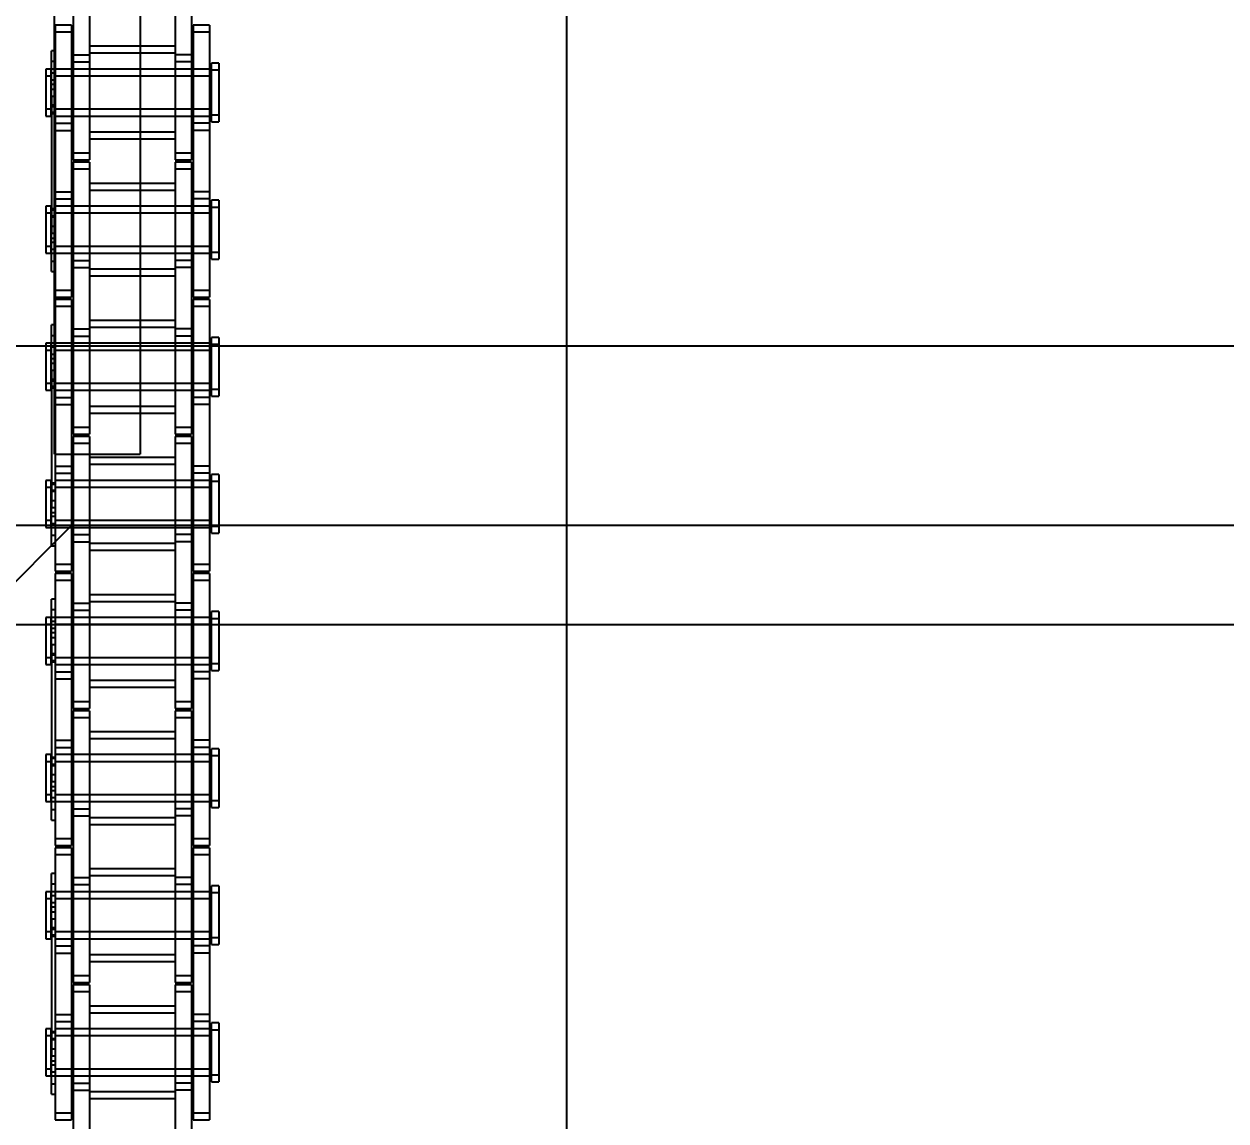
# Model space of a CAD drawing. Header units: metres. Extents: x 0 to 63075, y 0 to 44550.
# Drawn here: x 13793.7 to 13905, y 28884 to 28985.6 of the extents above; entities that cross this region are included whole.
import ezdxf

# ---------------------------------------------------------------- set-up
doc = ezdxf.new("R2010")
doc.units = ezdxf.units.M
doc.header["$LTSCALE"] = 75
doc.linetypes.add('HIDDEN2', pattern=[4.7625, 3.175, -1.5875])
for name, color, linetype in [('18_COTAS', 7, 'Continuous'), ('SDM', 7, 'Continuous'), ('SL1', 8, 'Continuous'), ('SL4', 4, 'Continuous'), ('ST1', 7, 'HIDDEN2')]:
    doc.layers.add(name, color=color, linetype=linetype)
doc.styles.add('ROMANS', font='ROMANS.SHX')
doc.dimstyles.new('75___1-75', dxfattribs={"dimscale": 75, "dimtxt": 2.5, "dimasz": 2, "dimexe": 1.5, "dimexo": 1, "dimgap": 0.5, "dimtad": 1, "dimdec": 0, "dimzin": 12, "dimtxsty": 'ROMANS', "dimcen": 0, "dimclrd": 256, "dimclre": 256, "dimclrt": 3, "dimazin": 3, "dimtfac": 1, "dimtdec": 0, "dimtmove": 0, "dimatfit": 0, "dimfxl": 1, "dimlwd": -1, "dimlwe": -1, "dimarcsym": 0})

# ---------------------------------------------------------------- blocks, each defined once
blk = doc.blocks.new('A$C1d93b9d1')
at = {"layer": 'SL1'}
h = blk.add_hatch(dxfattribs=at)
h.set_pattern_fill('_USER', color=256, scale=162.5, angle=45, style=0, pattern_type=0)
h.set_pattern_definition([(45, (-16661.6, -20824.6), (-114.90485, 114.90485), [])])
h.paths.add_polyline_path([(4898.08, 4636.32), (5948.73, 4636.32), (5901.61, 4542.06), (5682.61, 4461.67), (5480.24, 4248.21), (5366.58, 4226.04), (5244.6, 4278.71), (5081.05, 4469.99), (4934.12, 4553.15)])
for p, q in [((11331.73, 4652.9), (3871.73, 4652.9)), ((11331.73, 4652.9), (3871.73, 4652.9)), ((11331.73, 4627.1), (3871.73, 4627.1)), ((11331.73, 4627.1), (3871.73, 4627.1))]:
    blk.add_line(p, q, dxfattribs=at)
blk.add_lwpolyline([(4898.08, 4636.32), (5948.73, 4636.32), (5901.61, 4542.06), (5682.61, 4461.67), (5480.24, 4248.21), (5366.58, 4226.04), (5244.6, 4278.71), (5081.05, 4469.99), (4934.12, 4553.15)], close=True, dxfattribs=at)
blk = doc.blocks.new('*D27')
at = {"layer": '18_COTAS', "transparency": 16777216}
for p, q in [((12131.24, 27878.33), (12131.24, 30705.37)), ((13913.74, 30509.57), (13913.74, 30705.37)), ((11981.24, 30592.87), (11122.31, 30592.87)), ((13913.74, 30592.87), (12131.24, 30592.87)), ((14063.74, 30592.87), (14213.74, 30592.87))]:
    blk.add_line(p, q, dxfattribs=at)
for points in [[(11981.24, 30617.87), (11981.24, 30567.87), (12131.24, 30592.87)], [(14063.74, 30617.87), (14063.74, 30567.87), (13913.74, 30592.87)]]:
    blk.add_solid(points, dxfattribs=at)
at = {"layer": 'Defpoints', "color": 0, "transparency": 16777216}
for p in [(13913.74, 30592.87), (13913.74, 30434.57), (12131.24, 27803.33)]:
    blk.add_point(p, dxfattribs=at)
at = {"layer": '18_COTAS', "color": 3, "transparency": 16777216, "insert": (11476.78, 30724.12), "char_height": 187.5, "attachment_point": 5, "style": 'ROMANS'}
blk.add_mtext('1782', dxfattribs=at)
blk = doc.blocks.new('A$C429c7d53')
at = {"layer": 'SL4'}
blk.add_line((123.24, 1009.76), (123.24, 2334.74), dxfattribs=at)
at = {"layer": 'ST1'}
for p, q in [((75.78, 1865.66), (75.78, 1919.26)), ((83.72, 1919.26), (83.72, 1865.66)), ((77.52, 1898.36), (77.52, 1892.01)), ((79.03, 1898.36), (79.03, 1892.01)), ((86.96, 1898.36), (86.96, 1892.01)), ((88.49, 1898.36), (88.49, 1892.01)), ((75.84, 1895.41), (75.84, 1894.76)), ((77.36, 1895.41), (75.84, 1895.41)), ((75.84, 1894.76), (75.84, 1885.66)), ((77.36, 1894.76), (75.84, 1894.76)), ((77.36, 1895.41), (77.36, 1894.76)), ((77.36, 1894.76), (77.36, 1885.66)), ((88.64, 1895.41), (88.64, 1894.76)), ((90.16, 1895.41), (88.64, 1895.41)), ((88.64, 1894.76), (88.64, 1885.66)), ((90.16, 1894.76), (88.64, 1894.76)), ((90.16, 1895.41), (90.16, 1894.76)), ((90.16, 1894.76), (90.16, 1885.66)), ((75.51, 1892.07), (75.51, 1893.04)), ((75.84, 1893.04), (75.51, 1893.04)), ((77.52, 1892.67), (79.03, 1892.67)), ((86.96, 1893.45), (79.03, 1893.45)), ((86.96, 1892.8), (79.03, 1892.8)), ((88.49, 1892.67), (86.96, 1892.67)), ((75.51, 1892.07), (75.84, 1892.07)), ((75.51, 1888.84), (75.51, 1892.07)), ((77.52, 1892.01), (79.03, 1892.01)), ((77.52, 1892.01), (77.52, 1882.92)), ((79.03, 1892.01), (79.03, 1882.92)), ((88.49, 1892.01), (86.96, 1892.01)), ((86.96, 1892.01), (86.96, 1882.92)), ((88.49, 1892.01), (88.49, 1882.92)), ((90.34, 1891.23), (90.34, 1891.89)), ((91, 1891.89), (90.34, 1891.89)), ((91, 1891.89), (91, 1891.23)), ((75, 1891.34), (75, 1890.68)), ((75.47, 1891.34), (75, 1891.34)), ((75, 1890.68), (75, 1886.99)), ((75.47, 1890.68), (75, 1890.68)), ((75.47, 1890.68), (75.47, 1891.34)), ((75.84, 1890.97), (75.47, 1890.97)), ((75.47, 1886.99), (75.47, 1890.68)), ((75.84, 1890.31), (75.47, 1890.31)), ((77.36, 1891.34), (75.51, 1891.34)), ((90.34, 1891.34), (75.84, 1891.34)), ((77.36, 1890.68), (75.84, 1890.68)), ((90.34, 1890.68), (75.84, 1890.68)), ((79.03, 1891.34), (77.52, 1891.34)), ((79.03, 1890.68), (77.52, 1890.68)), ((86.96, 1891.34), (79.03, 1891.34)), ((86.96, 1890.68), (79.03, 1890.68)), ((88.49, 1891.34), (86.96, 1891.34)), ((88.49, 1890.68), (86.96, 1890.68)), ((90.16, 1891.34), (88.64, 1891.34)), ((90.16, 1890.68), (88.64, 1890.68)), ((90.34, 1886.44), (90.34, 1891.23)), ((91, 1891.23), (90.34, 1891.23)), ((91, 1891.23), (91, 1886.44)), ((75.51, 1889.94), (75.84, 1889.94)), ((75.51, 1889.49), (75.84, 1889.49)), ((75.51, 1888.84), (75.84, 1888.84)), ((75.51, 1888.84), (75.51, 1876.14)), ((75, 1887.65), (75.47, 1887.65)), ((75, 1886.99), (75.47, 1886.99)), ((75.47, 1888.02), (75.84, 1888.02)), ((75.47, 1887.36), (75.84, 1887.36)), ((75.51, 1887.87), (75.84, 1887.87)), ((75.51, 1887.22), (75.84, 1887.22)), ((75.84, 1887.65), (77.36, 1887.65)), ((75.84, 1887.65), (90.34, 1887.65)), ((75.84, 1886.99), (77.36, 1886.99)), ((75.84, 1886.99), (90.34, 1886.99)), ((77.52, 1887.65), (79.03, 1887.65)), ((77.52, 1886.99), (79.03, 1886.99)), ((79.03, 1887.65), (86.96, 1887.65)), ((79.03, 1886.99), (86.96, 1886.99)), ((86.96, 1887.65), (88.49, 1887.65)), ((86.96, 1886.99), (88.49, 1886.99)), ((88.64, 1887.65), (90.16, 1887.65)), ((88.64, 1886.99), (90.16, 1886.99)), ((90.34, 1887.09), (91, 1887.09)), ((75.84, 1886.32), (77.36, 1886.32)), ((90.16, 1886.32), (88.64, 1886.32)), ((90.34, 1886.44), (91, 1886.44)), ((75.84, 1885.66), (77.36, 1885.66)), ((75.84, 1885.66), (75.84, 1879.31)), ((77.36, 1885.66), (77.36, 1879.31)), ((79.03, 1885.53), (86.96, 1885.53)), ((79.03, 1884.88), (86.96, 1884.88)), ((90.16, 1885.66), (88.64, 1885.66)), ((88.64, 1885.66), (88.64, 1879.31)), ((90.16, 1885.66), (90.16, 1879.31)), ((77.52, 1883.57), (79.03, 1883.57)), ((77.52, 1882.92), (79.03, 1882.92)), ((77.52, 1882.71), (77.52, 1882.06)), ((79.03, 1882.71), (77.52, 1882.71)), ((79.03, 1882.71), (79.03, 1882.06)), ((86.96, 1883.57), (88.49, 1883.57)), ((86.96, 1882.92), (88.49, 1882.92)), ((86.96, 1882.71), (86.96, 1882.06)), ((88.49, 1882.71), (86.96, 1882.71)), ((88.49, 1882.71), (88.49, 1882.06)), ((77.52, 1882.06), (77.52, 1872.96)), ((79.03, 1882.06), (77.52, 1882.06)), ((79.03, 1882.06), (79.03, 1872.96)), ((86.96, 1882.06), (86.96, 1872.96)), ((88.49, 1882.06), (86.96, 1882.06)), ((88.49, 1882.06), (88.49, 1872.96)), ((86.96, 1880.75), (79.03, 1880.75)), ((75.84, 1879.97), (77.36, 1879.97)), ((75.84, 1879.31), (77.36, 1879.31)), ((75.84, 1879.31), (75.84, 1870.22)), ((77.36, 1879.31), (77.36, 1870.22)), ((86.96, 1880.1), (79.03, 1880.1)), ((90.16, 1879.97), (88.64, 1879.97)), ((90.16, 1879.31), (88.64, 1879.31)), ((88.64, 1879.31), (88.64, 1870.22)), ((90.16, 1879.31), (90.16, 1870.22)), ((90.34, 1878.53), (90.34, 1879.19)), ((91, 1879.19), (90.34, 1879.19)), ((91, 1879.19), (91, 1878.53)), ((75, 1878.64), (75, 1877.98)), ((75.47, 1878.64), (75, 1878.64)), ((75.47, 1877.98), (75.47, 1878.64)), ((75.84, 1878.27), (75.47, 1878.27)), ((75.51, 1878.41), (75.84, 1878.41)), ((77.36, 1878.64), (75.84, 1878.64)), ((90.34, 1878.64), (75.84, 1878.64)), ((79.03, 1878.64), (77.52, 1878.64)), ((86.96, 1878.64), (79.03, 1878.64)), ((88.49, 1878.64), (86.96, 1878.64)), ((90.16, 1878.64), (88.64, 1878.64)), ((90.34, 1873.74), (90.34, 1878.53)), ((91, 1878.53), (90.34, 1878.53)), ((91, 1878.53), (91, 1873.74)), ((75, 1877.98), (75, 1874.29)), ((75.47, 1877.98), (75, 1877.98)), ((75.47, 1874.29), (75.47, 1877.98)), ((75.84, 1877.61), (75.47, 1877.61)), ((75.51, 1877.75), (75.84, 1877.75)), ((77.36, 1877.98), (75.84, 1877.98)), ((90.34, 1877.98), (75.84, 1877.98)), ((79.03, 1877.98), (77.52, 1877.98)), ((86.96, 1877.98), (79.03, 1877.98)), ((88.49, 1877.98), (86.96, 1877.98)), ((90.16, 1877.98), (88.64, 1877.98)), ((75.51, 1876.79), (75.84, 1876.79)), ((75.51, 1876.14), (75.84, 1876.14)), ((75.51, 1872.58), (75.51, 1876.14)), ((75, 1874.95), (75.47, 1874.95)), ((75.47, 1875.32), (75.84, 1875.32)), ((75.51, 1875.68), (75.84, 1875.68)), ((75.84, 1874.95), (77.36, 1874.95)), ((75.84, 1874.95), (90.34, 1874.95)), ((77.52, 1874.95), (79.03, 1874.95)), ((79.03, 1874.95), (86.96, 1874.95)), ((86.96, 1874.95), (88.49, 1874.95)), ((88.64, 1874.95), (90.16, 1874.95)), ((75, 1874.29), (75.47, 1874.29)), ((75.47, 1874.66), (75.84, 1874.66)), ((75.51, 1874.29), (77.36, 1874.29)), ((75.84, 1874.29), (90.34, 1874.29)), ((77.52, 1874.29), (79.03, 1874.29)), ((77.52, 1873.62), (79.03, 1873.62)), ((79.03, 1874.29), (86.96, 1874.29)), ((86.96, 1874.29), (88.49, 1874.29)), ((88.49, 1873.62), (86.96, 1873.62)), ((88.64, 1874.29), (90.16, 1874.29)), ((90.34, 1874.39), (91, 1874.39)), ((90.34, 1873.74), (91, 1873.74)), ((75.51, 1873.56), (75.84, 1873.56)), ((75.51, 1872.58), (75.84, 1872.58)), ((77.52, 1872.96), (79.03, 1872.96)), ((77.52, 1872.96), (77.52, 1866.61)), ((79.03, 1872.83), (86.96, 1872.83)), ((79.03, 1872.96), (79.03, 1866.61)), ((88.49, 1872.96), (86.96, 1872.96)), ((86.96, 1872.96), (86.96, 1866.61)), ((88.49, 1872.96), (88.49, 1866.61)), ((79.03, 1872.18), (86.96, 1872.18)), ((75.84, 1870.87), (77.36, 1870.87)), ((88.64, 1870.87), (90.16, 1870.87)), ((75.84, 1870.22), (77.36, 1870.22)), ((75.84, 1870.01), (75.84, 1869.36)), ((77.36, 1870.01), (75.84, 1870.01)), ((75.84, 1869.36), (75.84, 1860.26)), ((77.36, 1869.36), (75.84, 1869.36)), ((77.36, 1870.01), (77.36, 1869.36)), ((77.36, 1869.36), (77.36, 1860.26)), ((88.64, 1870.22), (90.16, 1870.22)), ((88.64, 1870.01), (88.64, 1869.36)), ((90.16, 1870.01), (88.64, 1870.01)), ((88.64, 1869.36), (88.64, 1860.26)), ((90.16, 1869.36), (88.64, 1869.36)), ((90.16, 1870.01), (90.16, 1869.36)), ((90.16, 1869.36), (90.16, 1860.26)), ((86.96, 1868.05), (79.03, 1868.05)), ((75.51, 1866.67), (75.51, 1867.64)), ((75.84, 1867.64), (75.51, 1867.64)), ((77.52, 1867.27), (79.03, 1867.27)), ((86.96, 1867.4), (79.03, 1867.4)), ((88.49, 1867.27), (86.96, 1867.27)), ((75, 1865.94), (75, 1865.28)), ((75.47, 1865.94), (75, 1865.94)), ((75.47, 1865.28), (75.47, 1865.94)), ((75.51, 1866.67), (75.84, 1866.67)), ((75.51, 1863.44), (75.51, 1866.67)), ((77.36, 1865.94), (75.51, 1865.94)), ((90.34, 1865.94), (75.84, 1865.94)), ((77.52, 1866.61), (79.03, 1866.61)), ((77.52, 1866.61), (77.52, 1857.52)), ((79.03, 1865.94), (77.52, 1865.94)), ((86.96, 1865.94), (79.03, 1865.94)), ((79.03, 1866.61), (79.03, 1857.52)), ((88.49, 1866.61), (86.96, 1866.61)), ((86.96, 1866.61), (86.96, 1857.52)), ((88.49, 1865.94), (86.96, 1865.94)), ((88.49, 1866.61), (88.49, 1857.52)), ((90.16, 1865.94), (88.64, 1865.94)), ((90.34, 1865.83), (90.34, 1866.49)), ((91, 1866.49), (90.34, 1866.49)), ((90.34, 1861.04), (90.34, 1865.83)), ((91, 1865.83), (90.34, 1865.83)), ((91, 1866.49), (91, 1865.83)), ((91, 1865.83), (91, 1861.04)), ((75, 1865.28), (75, 1861.59)), ((75.47, 1865.28), (75, 1865.28)), ((75.84, 1865.57), (75.47, 1865.57)), ((75.47, 1861.59), (75.47, 1865.28)), ((75.84, 1864.91), (75.47, 1864.91)), ((75.78, 1855.66), (75.78, 1865.66)), ((77.36, 1865.28), (75.84, 1865.28)), ((90.34, 1865.28), (75.84, 1865.28)), ((79.03, 1865.28), (77.52, 1865.28)), ((86.96, 1865.28), (79.03, 1865.28)), ((83.72, 1865.66), (83.72, 1855.66)), ((88.49, 1865.28), (86.96, 1865.28)), ((90.16, 1865.28), (88.64, 1865.28)), ((75.51, 1864.54), (75.84, 1864.54)), ((75.51, 1864.09), (75.84, 1864.09)), ((75.47, 1862.62), (75.84, 1862.62)), ((75.51, 1863.44), (75.84, 1863.44)), ((75.51, 1863.44), (75.51, 1850.74)), ((75.51, 1862.47), (75.84, 1862.47)), ((75, 1862.25), (75.47, 1862.25)), ((75, 1861.59), (75.47, 1861.59)), ((75.47, 1861.96), (75.84, 1861.96)), ((75.51, 1861.82), (75.84, 1861.82)), ((75.84, 1862.25), (77.36, 1862.25)), ((75.84, 1862.25), (90.34, 1862.25)), ((75.84, 1861.59), (77.36, 1861.59)), ((75.84, 1861.59), (90.34, 1861.59)), ((77.52, 1862.25), (79.03, 1862.25)), ((77.52, 1861.59), (79.03, 1861.59)), ((79.03, 1862.25), (86.96, 1862.25)), ((79.03, 1861.59), (86.96, 1861.59)), ((86.96, 1862.25), (88.49, 1862.25)), ((86.96, 1861.59), (88.49, 1861.59)), ((88.64, 1862.25), (90.16, 1862.25)), ((88.64, 1861.59), (90.16, 1861.59)), ((90.34, 1861.69), (91, 1861.69)), ((75.84, 1860.92), (77.36, 1860.92)), ((75.84, 1860.26), (77.36, 1860.26)), ((75.84, 1860.26), (75.84, 1853.91)), ((77.36, 1860.26), (77.36, 1853.91)), ((90.16, 1860.92), (88.64, 1860.92)), ((90.16, 1860.26), (88.64, 1860.26)), ((88.64, 1860.26), (88.64, 1853.91)), ((90.16, 1860.26), (90.16, 1853.91)), ((90.34, 1861.04), (91, 1861.04)), ((79.03, 1860.13), (86.96, 1860.13)), ((79.03, 1859.48), (86.96, 1859.48)), ((77.52, 1858.17), (79.03, 1858.17)), ((86.96, 1858.17), (88.49, 1858.17)), ((77.52, 1857.52), (79.03, 1857.52)), ((77.52, 1857.31), (77.52, 1856.66)), ((79.03, 1857.31), (77.52, 1857.31)), ((79.03, 1857.31), (79.03, 1856.66)), ((86.96, 1857.52), (88.49, 1857.52)), ((86.96, 1857.31), (86.96, 1856.66)), ((88.49, 1857.31), (86.96, 1857.31)), ((88.49, 1857.31), (88.49, 1856.66)), ((77.52, 1856.66), (77.52, 1847.56)), ((79.03, 1856.66), (77.52, 1856.66)), ((79.03, 1856.66), (79.03, 1847.56)), ((86.96, 1856.66), (86.96, 1847.56)), ((88.49, 1856.66), (86.96, 1856.66)), ((88.49, 1856.66), (88.49, 1847.56)), ((75.78, 1855.66), (83.72, 1855.66)), ((86.96, 1855.35), (79.03, 1855.35)), ((86.96, 1854.7), (79.03, 1854.7)), ((75.84, 1854.57), (77.36, 1854.57)), ((75.84, 1853.91), (77.36, 1853.91)), ((75.84, 1853.91), (75.84, 1844.82)), ((77.36, 1853.91), (77.36, 1844.82)), ((90.16, 1854.57), (88.64, 1854.57)), ((90.16, 1853.91), (88.64, 1853.91)), ((88.64, 1853.91), (88.64, 1844.82)), ((90.16, 1853.91), (90.16, 1844.82)), ((90.34, 1853.13), (90.34, 1853.79)), ((91, 1853.79), (90.34, 1853.79)), ((91, 1853.79), (91, 1853.13)), ((75, 1853.24), (75, 1852.58)), ((75.47, 1853.24), (75, 1853.24)), ((75, 1852.58), (75, 1848.89)), ((75.47, 1852.58), (75, 1852.58)), ((75.47, 1852.58), (75.47, 1853.24)), ((75.84, 1852.87), (75.47, 1852.87)), ((75.47, 1848.89), (75.47, 1852.58)), ((75.51, 1853.01), (75.84, 1853.01)), ((77.36, 1853.24), (75.84, 1853.24)), ((90.34, 1853.24), (75.84, 1853.24)), ((77.36, 1852.58), (75.84, 1852.58)), ((90.34, 1852.58), (75.84, 1852.58)), ((79.03, 1853.24), (77.52, 1853.24)), ((79.03, 1852.58), (77.52, 1852.58)), ((86.96, 1853.24), (79.03, 1853.24)), ((86.96, 1852.58), (79.03, 1852.58)), ((88.49, 1853.24), (86.96, 1853.24)), ((88.49, 1852.58), (86.96, 1852.58)), ((90.16, 1853.24), (88.64, 1853.24)), ((90.16, 1852.58), (88.64, 1852.58)), ((90.34, 1848.34), (90.34, 1853.13)), ((91, 1853.13), (90.34, 1853.13)), ((91, 1853.13), (91, 1848.34)), ((75.84, 1852.21), (75.47, 1852.21)), ((75.51, 1852.35), (75.84, 1852.35)), ((75.51, 1851.39), (75.84, 1851.39)), ((75.51, 1850.74), (75.84, 1850.74)), ((75.51, 1847.18), (75.51, 1850.74)), ((75.51, 1850.28), (75.84, 1850.28)), ((75, 1849.55), (75.47, 1849.55)), ((75.47, 1849.92), (75.84, 1849.92)), ((75.47, 1849.26), (75.84, 1849.26)), ((75.84, 1849.55), (77.36, 1849.55)), ((75.84, 1849.55), (90.34, 1849.55)), ((77.52, 1849.55), (79.03, 1849.55)), ((79.03, 1849.55), (86.96, 1849.55)), ((86.96, 1849.55), (88.49, 1849.55)), ((88.64, 1849.55), (90.16, 1849.55)), ((75, 1848.89), (75.47, 1848.89)), ((75.51, 1848.89), (77.36, 1848.89)), ((75.51, 1848.16), (75.84, 1848.16)), ((75.84, 1848.89), (90.34, 1848.89)), ((77.52, 1848.89), (79.03, 1848.89)), ((77.52, 1848.22), (79.03, 1848.22)), ((79.03, 1848.89), (86.96, 1848.89)), ((86.96, 1848.89), (88.49, 1848.89)), ((88.49, 1848.22), (86.96, 1848.22)), ((88.64, 1848.89), (90.16, 1848.89)), ((90.34, 1848.99), (91, 1848.99)), ((90.34, 1848.34), (91, 1848.34)), ((75.51, 1847.18), (75.84, 1847.18)), ((77.52, 1847.56), (79.03, 1847.56)), ((77.52, 1847.56), (77.52, 1841.21)), ((79.03, 1847.43), (86.96, 1847.43)), ((79.03, 1847.56), (79.03, 1841.21)), ((88.49, 1847.56), (86.96, 1847.56)), ((86.96, 1847.56), (86.96, 1841.21)), ((88.49, 1847.56), (88.49, 1841.21)), ((79.03, 1846.78), (86.96, 1846.78)), ((75.84, 1845.47), (77.36, 1845.47)), ((75.84, 1844.82), (77.36, 1844.82)), ((88.64, 1845.47), (90.16, 1845.47)), ((88.64, 1844.82), (90.16, 1844.82)), ((75.84, 1844.61), (75.84, 1843.96)), ((77.36, 1844.61), (75.84, 1844.61)), ((75.84, 1843.96), (75.84, 1834.86)), ((77.36, 1843.96), (75.84, 1843.96)), ((77.36, 1844.61), (77.36, 1843.96)), ((77.36, 1843.96), (77.36, 1834.86)), ((88.64, 1844.61), (88.64, 1843.96)), ((90.16, 1844.61), (88.64, 1844.61)), ((88.64, 1843.96), (88.64, 1834.86)), ((90.16, 1843.96), (88.64, 1843.96)), ((90.16, 1844.61), (90.16, 1843.96)), ((90.16, 1843.96), (90.16, 1834.86)), ((86.96, 1842.65), (79.03, 1842.65)), ((75.51, 1841.27), (75.51, 1842.24)), ((75.84, 1842.24), (75.51, 1842.24)), ((77.52, 1841.87), (79.03, 1841.87)), ((86.96, 1842), (79.03, 1842)), ((88.49, 1841.87), (86.96, 1841.87)), ((75, 1840.54), (75, 1839.88)), ((75.47, 1840.54), (75, 1840.54)), ((75.47, 1839.88), (75.47, 1840.54)), ((75.51, 1841.27), (75.84, 1841.27)), ((75.51, 1838.04), (75.51, 1841.27)), ((77.36, 1840.54), (75.51, 1840.54)), ((90.34, 1840.54), (75.84, 1840.54)), ((77.52, 1841.21), (79.03, 1841.21)), ((77.52, 1841.21), (77.52, 1832.12)), ((79.03, 1840.54), (77.52, 1840.54)), ((86.96, 1840.54), (79.03, 1840.54)), ((79.03, 1841.21), (79.03, 1832.12)), ((88.49, 1841.21), (86.96, 1841.21)), ((86.96, 1841.21), (86.96, 1832.12)), ((88.49, 1840.54), (86.96, 1840.54)), ((88.49, 1841.21), (88.49, 1832.12)), ((90.16, 1840.54), (88.64, 1840.54)), ((90.34, 1840.43), (90.34, 1841.09)), ((91, 1841.09), (90.34, 1841.09)), ((90.34, 1835.64), (90.34, 1840.43)), ((91, 1840.43), (90.34, 1840.43)), ((91, 1841.09), (91, 1840.43)), ((91, 1840.43), (91, 1835.64)), ((75, 1839.88), (75, 1836.19)), ((75.47, 1839.88), (75, 1839.88)), ((75.84, 1840.17), (75.47, 1840.17)), ((75.47, 1836.19), (75.47, 1839.88)), ((75.84, 1839.51), (75.47, 1839.51)), ((75.51, 1839.14), (75.84, 1839.14)), ((77.36, 1839.88), (75.84, 1839.88)), ((90.34, 1839.88), (75.84, 1839.88)), ((79.03, 1839.88), (77.52, 1839.88)), ((86.96, 1839.88), (79.03, 1839.88)), ((88.49, 1839.88), (86.96, 1839.88)), ((90.16, 1839.88), (88.64, 1839.88)), ((75.51, 1838.69), (75.84, 1838.69)), ((75.51, 1838.04), (75.84, 1838.04)), ((75.51, 1838.04), (75.51, 1825.34)), ((75, 1836.85), (75.47, 1836.85)), ((75.47, 1837.22), (75.84, 1837.22)), ((75.51, 1837.07), (75.84, 1837.07)), ((75.84, 1836.85), (77.36, 1836.85)), ((75.84, 1836.85), (90.34, 1836.85)), ((77.52, 1836.85), (79.03, 1836.85)), ((79.03, 1836.85), (86.96, 1836.85)), ((86.96, 1836.85), (88.49, 1836.85)), ((88.64, 1836.85), (90.16, 1836.85)), ((75, 1836.19), (75.47, 1836.19)), ((75.47, 1836.56), (75.84, 1836.56)), ((75.51, 1836.42), (75.84, 1836.42)), ((75.84, 1836.19), (77.36, 1836.19)), ((75.84, 1836.19), (90.34, 1836.19)), ((77.52, 1836.19), (79.03, 1836.19)), ((79.03, 1836.19), (86.96, 1836.19)), ((86.96, 1836.19), (88.49, 1836.19)), ((88.64, 1836.19), (90.16, 1836.19)), ((90.34, 1836.29), (91, 1836.29)), ((75.84, 1835.52), (77.36, 1835.52)), ((75.84, 1834.86), (77.36, 1834.86)), ((75.84, 1834.86), (75.84, 1828.51)), ((77.36, 1834.86), (77.36, 1828.51)), ((79.03, 1834.73), (86.96, 1834.73)), ((90.16, 1835.52), (88.64, 1835.52)), ((90.16, 1834.86), (88.64, 1834.86)), ((88.64, 1834.86), (88.64, 1828.51)), ((90.16, 1834.86), (90.16, 1828.51)), ((90.34, 1835.64), (91, 1835.64)), ((79.03, 1834.08), (86.96, 1834.08)), ((77.52, 1832.77), (79.03, 1832.77)), ((86.96, 1832.77), (88.49, 1832.77)), ((77.52, 1832.12), (79.03, 1832.12)), ((77.52, 1831.91), (77.52, 1831.26)), ((79.03, 1831.91), (77.52, 1831.91)), ((79.03, 1831.91), (79.03, 1831.26)), ((86.96, 1832.12), (88.49, 1832.12)), ((86.96, 1831.91), (86.96, 1831.26)), ((88.49, 1831.91), (86.96, 1831.91)), ((88.49, 1831.91), (88.49, 1831.26)), ((77.52, 1831.26), (77.52, 1822.16)), ((79.03, 1831.26), (77.52, 1831.26)), ((79.03, 1831.26), (79.03, 1822.16)), ((86.96, 1831.26), (86.96, 1822.16)), ((88.49, 1831.26), (86.96, 1831.26)), ((88.49, 1831.26), (88.49, 1822.16)), ((75.84, 1829.17), (77.36, 1829.17)), ((86.96, 1829.95), (79.03, 1829.95)), ((86.96, 1829.3), (79.03, 1829.3)), ((90.16, 1829.17), (88.64, 1829.17)), ((75.84, 1828.51), (77.36, 1828.51)), ((75.84, 1828.51), (75.84, 1819.42)), ((77.36, 1828.51), (77.36, 1819.42)), ((90.16, 1828.51), (88.64, 1828.51)), ((88.64, 1828.51), (88.64, 1819.42)), ((90.16, 1828.51), (90.16, 1819.42)), ((90.34, 1827.73), (90.34, 1828.39)), ((91, 1828.39), (90.34, 1828.39)), ((91, 1828.39), (91, 1827.73)), ((75, 1827.84), (75, 1827.18)), ((75.47, 1827.84), (75, 1827.84)), ((75, 1827.18), (75, 1823.49)), ((75.47, 1827.18), (75, 1827.18)), ((75.47, 1827.18), (75.47, 1827.84)), ((75.84, 1827.47), (75.47, 1827.47)), ((75.47, 1823.49), (75.47, 1827.18)), ((75.51, 1827.61), (75.84, 1827.61)), ((75.51, 1826.96), (75.84, 1826.96)), ((77.36, 1827.84), (75.84, 1827.84)), ((90.34, 1827.84), (75.84, 1827.84)), ((77.36, 1827.18), (75.84, 1827.18)), ((90.34, 1827.18), (75.84, 1827.18)), ((79.03, 1827.84), (77.52, 1827.84)), ((79.03, 1827.18), (77.52, 1827.18)), ((86.96, 1827.84), (79.03, 1827.84)), ((86.96, 1827.18), (79.03, 1827.18)), ((88.49, 1827.84), (86.96, 1827.84)), ((88.49, 1827.18), (86.96, 1827.18)), ((90.16, 1827.84), (88.64, 1827.84)), ((90.16, 1827.18), (88.64, 1827.18)), ((90.34, 1822.94), (90.34, 1827.73)), ((91, 1827.73), (90.34, 1827.73)), ((91, 1827.73), (91, 1822.94)), ((75.84, 1826.81), (75.47, 1826.81)), ((75.51, 1825.99), (75.84, 1825.99)), ((75.51, 1825.34), (75.84, 1825.34)), ((75.51, 1821.78), (75.51, 1825.34)), ((75.51, 1824.88), (75.84, 1824.88)), ((75, 1824.15), (75.47, 1824.15)), ((75, 1823.49), (75.47, 1823.49)), ((75.47, 1824.52), (75.84, 1824.52)), ((75.47, 1823.86), (75.84, 1823.86)), ((75.51, 1823.49), (77.36, 1823.49)), ((75.84, 1824.15), (77.36, 1824.15)), ((75.84, 1824.15), (90.34, 1824.15)), ((75.84, 1823.49), (90.34, 1823.49)), ((77.52, 1824.15), (79.03, 1824.15)), ((77.52, 1823.49), (79.03, 1823.49)), ((79.03, 1824.15), (86.96, 1824.15)), ((79.03, 1823.49), (86.96, 1823.49)), ((86.96, 1824.15), (88.49, 1824.15)), ((86.96, 1823.49), (88.49, 1823.49)), ((88.64, 1824.15), (90.16, 1824.15)), ((88.64, 1823.49), (90.16, 1823.49)), ((90.34, 1823.59), (91, 1823.59)), ((75.51, 1822.76), (75.84, 1822.76)), ((77.52, 1822.82), (79.03, 1822.82)), ((88.49, 1822.82), (86.96, 1822.82)), ((90.34, 1822.94), (91, 1822.94)), ((75.51, 1821.78), (75.84, 1821.78)), ((77.52, 1822.16), (79.03, 1822.16)), ((77.52, 1822.16), (77.52, 1815.81)), ((79.03, 1822.03), (86.96, 1822.03)), ((79.03, 1821.38), (86.96, 1821.38)), ((79.03, 1822.16), (79.03, 1815.81)), ((88.49, 1822.16), (86.96, 1822.16)), ((86.96, 1822.16), (86.96, 1815.81)), ((88.49, 1822.16), (88.49, 1815.81)), ((75.84, 1820.07), (77.36, 1820.07)), ((75.84, 1819.42), (77.36, 1819.42)), ((75.84, 1819.21), (75.84, 1818.56)), ((77.36, 1819.21), (75.84, 1819.21)), ((77.36, 1819.21), (77.36, 1818.56)), ((88.64, 1820.07), (90.16, 1820.07)), ((88.64, 1819.42), (90.16, 1819.42)), ((88.64, 1819.21), (88.64, 1818.56)), ((90.16, 1819.21), (88.64, 1819.21)), ((90.16, 1819.21), (90.16, 1818.56)), ((75.84, 1818.56), (75.84, 1809.46)), ((77.36, 1818.56), (75.84, 1818.56)), ((77.36, 1818.56), (77.36, 1809.46)), ((88.64, 1818.56), (88.64, 1809.46)), ((90.16, 1818.56), (88.64, 1818.56)), ((90.16, 1818.56), (90.16, 1809.46)), ((75.51, 1815.87), (75.51, 1816.84)), ((75.84, 1816.84), (75.51, 1816.84)), ((86.96, 1817.25), (79.03, 1817.25)), ((75.51, 1815.87), (75.84, 1815.87)), ((75.51, 1812.64), (75.51, 1815.87)), ((77.52, 1816.47), (79.03, 1816.47)), ((77.52, 1815.81), (79.03, 1815.81)), ((77.52, 1815.81), (77.52, 1806.72)), ((86.96, 1816.6), (79.03, 1816.6)), ((79.03, 1815.81), (79.03, 1806.72)), ((88.49, 1816.47), (86.96, 1816.47)), ((88.49, 1815.81), (86.96, 1815.81)), ((86.96, 1815.81), (86.96, 1806.72)), ((88.49, 1815.81), (88.49, 1806.72)), ((90.34, 1815.03), (90.34, 1815.69)), ((91, 1815.69), (90.34, 1815.69)), ((91, 1815.69), (91, 1815.03)), ((75, 1815.14), (75, 1814.48)), ((75.47, 1815.14), (75, 1815.14)), ((75.47, 1814.48), (75.47, 1815.14)), ((75.84, 1814.77), (75.47, 1814.77)), ((77.36, 1815.14), (75.51, 1815.14)), ((90.34, 1815.14), (75.84, 1815.14)), ((79.03, 1815.14), (77.52, 1815.14)), ((86.96, 1815.14), (79.03, 1815.14)), ((88.49, 1815.14), (86.96, 1815.14)), ((90.16, 1815.14), (88.64, 1815.14)), ((90.34, 1810.24), (90.34, 1815.03)), ((91, 1815.03), (90.34, 1815.03)), ((91, 1815.03), (91, 1810.24)), ((75, 1814.48), (75, 1810.79)), ((75.47, 1814.48), (75, 1814.48)), ((75.47, 1810.79), (75.47, 1814.48)), ((75.84, 1814.11), (75.47, 1814.11)), ((75.51, 1813.74), (75.84, 1813.74)), ((77.36, 1814.48), (75.84, 1814.48)), ((90.34, 1814.48), (75.84, 1814.48)), ((79.03, 1814.48), (77.52, 1814.48)), ((86.96, 1814.48), (79.03, 1814.48)), ((88.49, 1814.48), (86.96, 1814.48)), ((90.16, 1814.48), (88.64, 1814.48)), ((75.51, 1813.29), (75.84, 1813.29)), ((75.51, 1812.64), (75.84, 1812.64)), ((75.51, 1812.64), (75.51, 1799.94)), ((75, 1811.45), (75.47, 1811.45)), ((75.47, 1811.82), (75.84, 1811.82)), ((75.51, 1811.67), (75.84, 1811.67)), ((75.84, 1811.45), (77.36, 1811.45)), ((75.84, 1811.45), (90.34, 1811.45)), ((77.52, 1811.45), (79.03, 1811.45)), ((79.03, 1811.45), (86.96, 1811.45)), ((86.96, 1811.45), (88.49, 1811.45)), ((88.64, 1811.45), (90.16, 1811.45)), ((75, 1810.79), (75.47, 1810.79)), ((75.47, 1811.16), (75.84, 1811.16)), ((75.51, 1811.02), (75.84, 1811.02)), ((75.84, 1810.79), (77.36, 1810.79)), ((75.84, 1810.79), (90.34, 1810.79)), ((75.84, 1810.12), (77.36, 1810.12)), ((77.52, 1810.79), (79.03, 1810.79)), ((79.03, 1810.79), (86.96, 1810.79)), ((86.96, 1810.79), (88.49, 1810.79)), ((88.64, 1810.79), (90.16, 1810.79)), ((90.16, 1810.12), (88.64, 1810.12)), ((90.34, 1810.89), (91, 1810.89)), ((90.34, 1810.24), (91, 1810.24)), ((75.84, 1809.46), (77.36, 1809.46)), ((75.84, 1809.46), (75.84, 1803.11)), ((77.36, 1809.46), (77.36, 1803.11)), ((79.03, 1809.33), (86.96, 1809.33)), ((90.16, 1809.46), (88.64, 1809.46)), ((88.64, 1809.46), (88.64, 1803.11)), ((90.16, 1809.46), (90.16, 1803.11)), ((79.03, 1808.68), (86.96, 1808.68)), ((77.52, 1807.37), (79.03, 1807.37)), ((86.96, 1807.37), (88.49, 1807.37)), ((77.52, 1806.72), (79.03, 1806.72)), ((77.52, 1806.51), (77.52, 1805.86)), ((79.03, 1806.51), (77.52, 1806.51)), ((77.52, 1805.86), (77.52, 1796.76)), ((79.03, 1805.86), (77.52, 1805.86)), ((79.03, 1806.51), (79.03, 1805.86)), ((79.03, 1805.86), (79.03, 1796.76)), ((86.96, 1806.72), (88.49, 1806.72)), ((86.96, 1806.51), (86.96, 1805.86)), ((88.49, 1806.51), (86.96, 1806.51)), ((86.96, 1805.86), (86.96, 1796.76)), ((88.49, 1805.86), (86.96, 1805.86)), ((88.49, 1806.51), (88.49, 1805.86)), ((88.49, 1805.86), (88.49, 1796.76)), ((86.96, 1804.55), (79.03, 1804.55)), ((75.84, 1803.77), (77.36, 1803.77)), ((86.96, 1803.9), (79.03, 1803.9)), ((90.16, 1803.77), (88.64, 1803.77)), ((75, 1802.44), (75, 1801.78)), ((75.47, 1802.44), (75, 1802.44)), ((75.47, 1801.78), (75.47, 1802.44)), ((75.84, 1803.11), (77.36, 1803.11)), ((75.84, 1803.11), (75.84, 1794.02)), ((77.36, 1802.44), (75.84, 1802.44)), ((90.34, 1802.44), (75.84, 1802.44)), ((77.36, 1803.11), (77.36, 1794.02)), ((79.03, 1802.44), (77.52, 1802.44)), ((86.96, 1802.44), (79.03, 1802.44)), ((88.49, 1802.44), (86.96, 1802.44)), ((90.16, 1803.11), (88.64, 1803.11)), ((88.64, 1803.11), (88.64, 1794.02)), ((90.16, 1802.44), (88.64, 1802.44)), ((90.16, 1803.11), (90.16, 1794.02)), ((90.34, 1802.33), (90.34, 1802.99)), ((91, 1802.99), (90.34, 1802.99)), ((90.34, 1797.54), (90.34, 1802.33)), ((91, 1802.33), (90.34, 1802.33)), ((91, 1802.99), (91, 1802.33)), ((91, 1802.33), (91, 1797.54)), ((75, 1801.78), (75, 1798.09)), ((75.47, 1801.78), (75, 1801.78)), ((75.84, 1802.07), (75.47, 1802.07)), ((75.47, 1798.09), (75.47, 1801.78)), ((75.84, 1801.41), (75.47, 1801.41)), ((75.51, 1802.21), (75.84, 1802.21)), ((75.51, 1801.56), (75.84, 1801.56)), ((77.36, 1801.78), (75.84, 1801.78)), ((90.34, 1801.78), (75.84, 1801.78)), ((79.03, 1801.78), (77.52, 1801.78)), ((86.96, 1801.78), (79.03, 1801.78)), ((88.49, 1801.78), (86.96, 1801.78)), ((90.16, 1801.78), (88.64, 1801.78)), ((75.51, 1800.59), (75.84, 1800.59)), ((75.47, 1799.12), (75.84, 1799.12)), ((75.51, 1799.94), (75.84, 1799.94)), ((75.51, 1796.38), (75.51, 1799.94)), ((75.51, 1799.48), (75.84, 1799.48)), ((75, 1798.75), (75.47, 1798.75)), ((75, 1798.09), (75.47, 1798.09)), ((75.47, 1798.46), (75.84, 1798.46)), ((75.51, 1798.09), (77.36, 1798.09)), ((75.84, 1798.75), (77.36, 1798.75)), ((75.84, 1798.75), (90.34, 1798.75)), ((75.84, 1798.09), (90.34, 1798.09)), ((77.52, 1798.75), (79.03, 1798.75)), ((77.52, 1798.09), (79.03, 1798.09)), ((79.03, 1798.75), (86.96, 1798.75)), ((79.03, 1798.09), (86.96, 1798.09)), ((86.96, 1798.75), (88.49, 1798.75)), ((86.96, 1798.09), (88.49, 1798.09)), ((88.64, 1798.75), (90.16, 1798.75)), ((88.64, 1798.09), (90.16, 1798.09)), ((90.34, 1798.19), (91, 1798.19)), ((75.51, 1797.36), (75.84, 1797.36)), ((77.52, 1797.42), (79.03, 1797.42)), ((77.52, 1796.76), (79.03, 1796.76)), ((77.52, 1796.76), (77.52, 1790.41)), ((79.03, 1796.76), (79.03, 1790.41)), ((88.49, 1797.42), (86.96, 1797.42)), ((88.49, 1796.76), (86.96, 1796.76)), ((86.96, 1796.76), (86.96, 1790.41)), ((88.49, 1796.76), (88.49, 1790.41)), ((90.34, 1797.54), (91, 1797.54)), ((75.51, 1796.38), (75.84, 1796.38)), ((79.03, 1796.63), (86.96, 1796.63)), ((79.03, 1795.98), (86.96, 1795.98)), ((75.84, 1794.67), (77.36, 1794.67)), ((88.64, 1794.67), (90.16, 1794.67)), ((75.84, 1794.02), (77.36, 1794.02)), ((88.64, 1794.02), (90.16, 1794.02))]:
    blk.add_line(p, q, dxfattribs=at)

msp = doc.modelspace()

# ---------------------------------------------------------------- block references
at = {"layer": 'SDM'}
for name, p in [('A$C1d93b9d1', (8259.51, 24302.83)), ('A$C429c7d53', (13720.74, 27090.07))]:
    msp.add_blockref(name, p, dxfattribs=at)

# ---------------------------------------------------------------- dimensions: what is measured, and where the dimension line sits
at = {"layer": '18_COTAS'}
dim = msp.add_linear_dim(base=(13913.73996451, 30592.87116724), p1=(12131.23996451, 27803.3334565), p2=(13913.73996451, 30434.56595658), dimstyle='75___1-75', dxfattribs=at)
dim.commit()
dim.dimension.update_dxf_attribs({"geometry": '*D27', "text_midpoint": (11476.77567879, 30592.87116724), "dimtype": 160})

doc.saveas('drawing.dxf')
